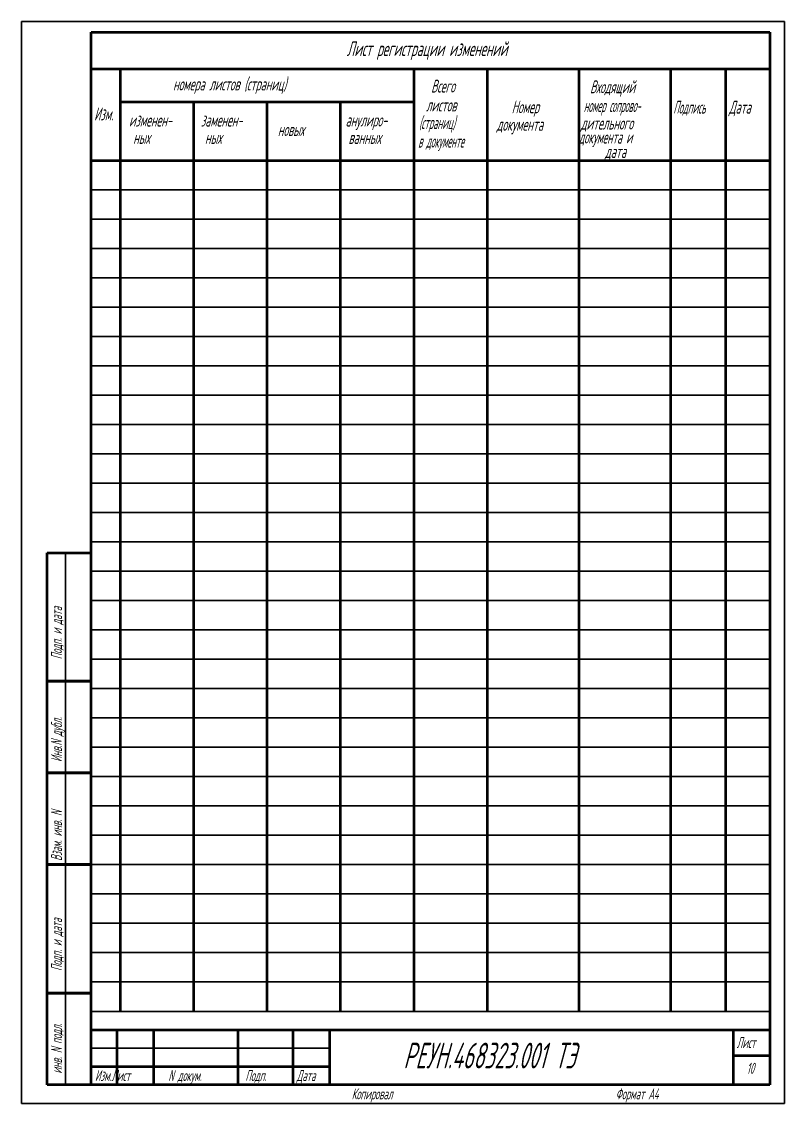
# Model space of a CAD drawing. Extents: x 22780 to 26685, y -1269 to -208.
# Drawn here: x 25661 to 25869, y -943.4 to -648.4 of the extents above; entities that cross this region are included whole.
import ezdxf

# ---------------------------------------------------------------- set-up
doc = ezdxf.new("R2010")
doc.units = 0
doc.header["$MEASUREMENT"] = 0
doc.layers.add('CONTUR', color=7, linetype='CONTINUOUS', lineweight=50)
doc.layers.add('DIM', color=1, linetype='CONTINUOUS', lineweight=35)
doc.layers.add('TEXT', color=1, linetype='CONTINUOUS')
doc.styles.add('GOST', font='GOST.shx', dxfattribs={"width": 0.7, "oblique": 15})

msp = doc.modelspace()

# ---------------------------------------------------------------- linework, layer by layer
at = {"layer": 'CONTUR'}
for p, q in [((25679.986, -651.351), (25864.986, -651.351)), ((25679.986, -938.351), (25679.986, -651.351)), ((25864.986, -651.351), (25864.986, -938.351)), ((25679.986, -661.351), (25864.986, -661.351)), ((25687.986, -918.351), (25687.986, -661.351)), ((25767.986, -918.351), (25767.986, -661.351)), ((25787.986, -918.351), (25787.986, -661.351)), ((25812.986, -918.351), (25812.986, -661.351)), ((25837.986, -918.351), (25837.986, -661.351)), ((25852.986, -918.351), (25852.986, -661.351)), ((25687.986, -670.351), (25767.986, -670.351)), ((25707.986, -918.351), (25707.986, -670.351)), ((25727.986, -918.351), (25727.986, -670.351)), ((25747.986, -918.351), (25747.986, -670.351)), ((25679.986, -686.351), (25864.986, -686.351)), ((25667.986, -828.351), (25667.986, -793.351)), ((25667.986, -793.351), (25679.986, -793.351)), ((25667.986, -853.351), (25667.986, -828.351)), ((25667.986, -828.351), (25679.986, -828.351)), ((25679.986, -828.351), (25667.986, -828.351)), ((25667.986, -878.351), (25667.986, -853.351)), ((25667.986, -853.351), (25679.986, -853.351)), ((25679.986, -853.351), (25667.986, -853.351)), ((25667.986, -913.351), (25667.986, -878.351)), ((25667.986, -878.351), (25679.986, -878.351)), ((25679.986, -878.351), (25667.986, -878.351)), ((25667.986, -938.351), (25667.986, -913.351)), ((25667.986, -913.351), (25679.986, -913.351)), ((25679.986, -913.351), (25667.986, -913.351)), ((25679.986, -923.351), (25864.986, -923.351)), ((25686.986, -923.351), (25686.986, -938.351)), ((25696.986, -923.351), (25696.986, -938.351)), ((25719.986, -923.351), (25719.986, -938.351)), ((25734.986, -923.351), (25734.986, -938.351)), ((25744.986, -923.351), (25744.986, -938.351)), ((25854.986, -923.351), (25854.986, -938.351)), ((25854.986, -930.351), (25864.986, -930.351)), ((25679.986, -933.351), (25744.986, -933.351)), ((25679.986, -938.351), (25667.986, -938.351)), ((25864.986, -938.351), (25679.986, -938.351))]:
    msp.add_line(p, q, dxfattribs=at)
at = {"layer": 'DIM'}
for p, q in [((25660.986, -648.449), (25868.986, -648.449)), ((25660.986, -648.449), (25660.986, -943.449)), ((25868.986, -648.449), (25868.986, -943.449)), ((25679.986, -694.351), (25864.986, -694.351)), ((25679.986, -702.351), (25864.986, -702.351)), ((25679.986, -710.351), (25864.986, -710.351)), ((25679.986, -718.351), (25864.986, -718.351)), ((25679.986, -726.351), (25864.986, -726.351)), ((25679.986, -734.351), (25864.986, -734.351)), ((25679.986, -742.351), (25864.986, -742.351)), ((25679.986, -750.351), (25864.986, -750.351)), ((25679.986, -758.351), (25864.986, -758.351)), ((25679.986, -766.351), (25864.986, -766.351)), ((25679.986, -774.351), (25864.986, -774.351)), ((25679.986, -782.351), (25864.986, -782.351)), ((25679.986, -790.351), (25864.986, -790.351)), ((25672.986, -793.351), (25672.986, -938.351)), ((25679.986, -798.351), (25864.986, -798.351)), ((25679.986, -806.351), (25864.986, -806.351)), ((25679.986, -814.351), (25864.986, -814.351)), ((25679.986, -822.351), (25864.986, -822.351)), ((25679.986, -830.351), (25864.986, -830.351)), ((25679.986, -838.351), (25864.986, -838.351)), ((25679.986, -846.351), (25864.986, -846.351)), ((25679.986, -854.351), (25864.986, -854.351)), ((25679.986, -862.351), (25864.986, -862.351)), ((25679.986, -870.351), (25864.986, -870.351)), ((25679.986, -878.351), (25864.986, -878.351)), ((25679.986, -886.351), (25864.986, -886.351)), ((25679.986, -894.351), (25864.986, -894.351)), ((25679.986, -902.351), (25864.986, -902.351)), ((25679.986, -910.351), (25864.986, -910.351)), ((25679.986, -918.351), (25864.986, -918.351)), ((25679.986, -928.351), (25744.986, -928.351)), ((25660.986, -943.449), (25868.986, -943.449))]:
    msp.add_line(p, q, dxfattribs=at)

# ---------------------------------------------------------------- texts
at = {"layer": 'DIM', "style": 'GOST', "oblique": 15}
for s, height, width, p in [('Лист регистрации изменений', 4, 0.7, (25749.653, -657.831)), ('номера листов (страниц)', 3.5, 0.7, (25702.282, -667.222)), ('Всего', 3.5, 0.7, (25772.645, -667.787)), ('Входящий', 3.5, 0.7, (25815.988, -667.977)), ('Изм.', 3.5, 0.7, (25680.745, -675.382)), ('листов', 3.5, 0.7, (25771.256, -672.951)), ('Номер', 3.5, 0.7, (25794.61, -673.439)), ('номер сопрово-', 3.5, 0.5, (25814.269, -673.106)), ('Подпись', 3.5, 0.6, (25838.687, -673.539)), ('Дата', 3.5, 0.7, (25853.861, -673.539)), ('изменен-', 3.5, 0.7, (25690.252, -677.062)), ('заменен-', 3.5, 0.7, (25709.866, -677.062)), ('анулиро-', 3.5, 0.7, (25749.328, -677.05)), ('(страниц)', 3.5, 0.6, (25769.327, -677.756)), ('дительного', 3.5, 0.7, (25813.453, -677.894)), ('новых', 3.5, 0.7, (25730.853, -679.64)), ('документа', 3.5, 0.7, (25790.509, -678.22)), ('ных', 3.5, 0.7, (25691.396, -681.804)), ('ных', 3.5, 0.7, (25710.976, -681.804)), ('ванных', 3.5, 0.7, (25750.113, -681.804)), ('в документе', 3.5, 0.5, (25769.106, -682.806)), ('документа и', 3.5, 0.65, (25812.904, -681.692)), ('дата', 3.5, 0.7, (25820.045, -685.607))]:
    msp.add_text(s, height=height, dxfattribs=dict(at, width=width)).set_placement(p)
at = {"layer": 'TEXT', "style": 'GOST', "oblique": 15, "width": 0.7}
for s, p in [('Подп. и дата', (25671.986, -822.351)), ('Инв.N дубл.', (25671.986, -850.351)), ('Взам. инв. N', (25671.986, -877.351)), ('Подп. и дата', (25671.986, -907.351)), ('инв. N подл.', (25671.986, -935.351))]:
    msp.add_text(s, height=3, rotation=90, dxfattribs=at).set_placement(p)
for s, height, p in [('Лист', 3, (25855.986, -928.351)), ('РЕУН.468323.001 ТЭ', 7, (25765.085, -933.909)), ('Изм.Лист', 3, (25680.986, -937.351)), ('N докум.', 3, (25700.986, -937.351)), ('Подп.', 3, (25721.986, -937.351)), ('Дата', 3, (25735.986, -937.351)), ('10', 3, (25858.714, -935.366)), ('Копировал', 3, (25750.986, -942.351)), ('Формат A4', 3, (25822.986, -942.351))]:
    msp.add_text(s, height=height, dxfattribs=at).set_placement(p)

doc.saveas('drawing.dxf')
